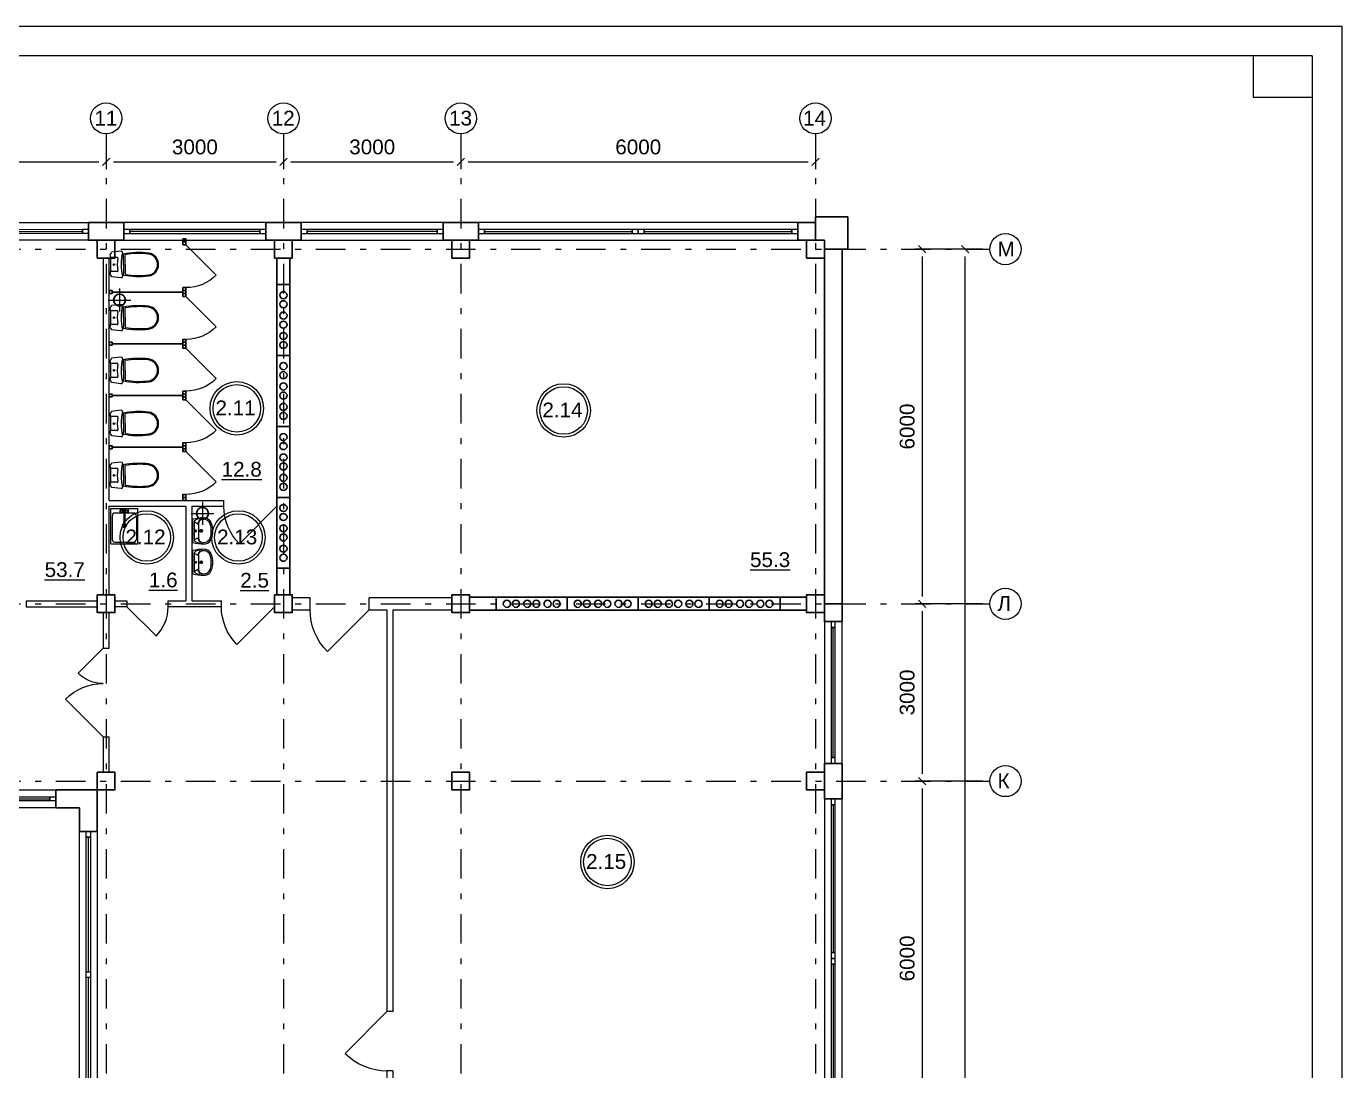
# Model space of a CAD drawing. Header units: metres. Extents: x -306 to 273, y -329 to 512.
# Drawn here: x 147.63 to 169.88, y 331.11 to 348.78 of the extents above; entities that cross this region are included whole.
import ezdxf
from ezdxf.enums import TextEntityAlignment as Align

# ---------------------------------------------------------------- set-up
doc = ezdxf.new("R2010")
doc.units = ezdxf.units.M
doc.header["$MEASUREMENT"] = 0
doc.linetypes.add('( Dashdot )', pattern=[1.001, 0.5, -0.25, 0.001, -0.25])
doc.linetypes.add('DGN Style 4', pattern=[17.066964, 8.528152, -4.264076, 0.01066, -4.264076])
doc.layers.get('DEFPOINTS').update_dxf_attribs({"lineweight": 0})
doc.layers.add('Level 50', color=7, linetype='Continuous', lineweight=0)
doc.styles.add('Standard_0', font='arial.ttf')
doc.styles.add('Style-Arial', font='arial.ttf')
doc.dimstyles.get("Standard").update_dxf_attribs({"dimtxt": 0.00018, "dimasz": 0.00018, "dimexe": 0.0002, "dimexo": 0.0625, "dimgap": 9e-05, "dimtad": 0, "dimtih": 1, "dimtoh": 1, "dimdec": 4, "dimlfac": 1000, "dimzin": 0, "dimdsep": 46, "dimtxsty": 'Standard_0', "dimcen": 9e-05, "dimadec": 0, "dimazin": 0, "dimtfac": 1, "dimtdec": 4, "dimtofl": 0, "dimtmove": 0, "dimatfit": 0, "dimfxl": 0.01, "dimfxlon": 1, "dimtolj": 1, "dimtzin": 0, "dimarcsym": 0})

# ---------------------------------------------------------------- blocks, each defined once
blk = doc.blocks.new('*U1661')
at = {"color": 7, "linetype": 'Continuous', "lineweight": 30}
for p, q in [((0.275, 0.275), (-0.275, 0.275)), ((-0.275, -0.275), (-0.275, 0.275)), ((0.275, 0.175), (0.275, 0.275)), ((-0.175, -0.275), (-0.275, -0.275))]:
    blk.add_line(p, q, dxfattribs=at)
blk = doc.blocks.new('*U1658')
at = {"color": 7, "linetype": 'Continuous', "lineweight": 0}
blk.add_line((-1.1, 0), (1.1, 0), dxfattribs=at)
at = {"color": 7, "linetype": 'Continuous', "lineweight": 13, "flags": 128}
for points in [[(-1.1, -0.035), (-1.2, -0.035), (-1.2, 0.035), (-1.1, 0.035), (-1.1, -0.035)], [(1.2, -0.035), (1.1, -0.035), (1.1, 0.035), (1.2, 0.035), (1.2, -0.035)]]:
    blk.add_lwpolyline(points, close=True, dxfattribs=at)
at = {"color": 7, "linetype": 'Continuous', "lineweight": 0, "flags": 128}
blk.add_lwpolyline([(-1.1, 0.035), (1.1, 0.035), (1.1, -0.035), (-1.1, -0.035), (-1.1, 0.035)], close=True, dxfattribs=at)
blk = doc.blocks.new('*U1656')
at = {"color": 7, "linetype": 'Continuous', "lineweight": 0}
blk.add_line((1.25, 0), (-1.25, 0), dxfattribs=at)
at = {"color": 7, "linetype": 'Continuous', "lineweight": 13, "flags": 128}
for points in [[(-1.35, 0.035), (-1.25, 0.035), (-1.25, -0.035), (-1.35, -0.035), (-1.35, 0.035)], [(1.25, 0.035), (1.35, 0.035), (1.35, -0.035), (1.25, -0.035), (1.25, 0.035)]]:
    blk.add_lwpolyline(points, close=True, dxfattribs=at)
at = {"color": 7, "linetype": 'Continuous', "lineweight": 0, "flags": 128}
blk.add_lwpolyline([(-1.25, 0.035), (1.25, 0.035), (1.25, -0.035), (-1.25, -0.035), (-1.25, 0.035)], close=True, dxfattribs=at)
blk = doc.blocks.new('*U1657')
at = {"color": 7, "linetype": 'Continuous', "lineweight": 0}
blk.add_line((1.25, 0.001), (-1.25, -0.001), dxfattribs=at)
at = {"color": 7, "linetype": 'Continuous', "lineweight": 13, "flags": 128}
for points in [[(-1.35, 0.034), (-1.25, 0.034), (-1.25, -0.036), (-1.35, -0.036), (-1.35, 0.034)], [(1.25, 0.036), (1.35, 0.036), (1.35, -0.034), (1.25, -0.034), (1.25, 0.036)]]:
    blk.add_lwpolyline(points, close=True, dxfattribs=at)
at = {"color": 7, "linetype": 'Continuous', "lineweight": 0, "flags": 128}
blk.add_lwpolyline([(-1.25, 0.034), (1.25, 0.036), (1.25, -0.034), (-1.25, -0.036), (-1.25, 0.034)], close=True, dxfattribs=at)
blk = doc.blocks.new('*U1655')
at = {"color": 7, "linetype": 'Continuous', "lineweight": 30, "flags": 128}
blk.add_lwpolyline([(-0.11, -0.6), (-0.11, 0.6), (0.11, 0.6), (0.11, -0.6), (-0.11, -0.6)], close=True, dxfattribs=at)
at = {"color": 7, "linetype": 'Continuous', "lineweight": 30}
for centre in [(0, 0.421), (0, 0.268), (0, 0.077), (0, -0.077), (0, -0.268), (0, -0.421)]:
    blk.add_circle(centre, 0.06, dxfattribs=at)
blk = doc.blocks.new('*U1662')
at = {"color": 7, "linetype": 'Continuous', "lineweight": 0, "flags": 128}
blk.add_lwpolyline([(42.05, 29.7), (42.05, -29.7), (-42.05, -29.7), (-42.05, 29.7), (42.05, 29.7)], close=True, dxfattribs=at)
at = {"layer": 'Level 50', "color": 7, "linetype": 'Continuous', "lineweight": 13}
for p, q in [((41.55, 29.2), (-40.05, 29.2)), ((40.55, 29.2), (40.55, 28.5)), ((41.55, 29.2), (41.55, -29.2)), ((40.55, 28.5), (41.55, 28.5))]:
    blk.add_line(p, q, dxfattribs=at)
blk = doc.blocks.new('_Oblique-1')
at = {"color": 0, "linetype": 'ByBlock', "lineweight": -2}
blk.add_line((0.5, 0.5), (-0.5, -0.5), dxfattribs=at)
blk = doc.blocks.new('*D2563')
at = {"color": 0, "linetype": 'Continuous', "lineweight": -2, "transparency": 16777216}
for p, q in [((163.803, 345.009), (162.658, 345.009)), ((162.783, 344.884), (162.783, 339.134)), ((163.803, 339.009), (162.658, 339.009))]:
    blk.add_line(p, q, dxfattribs=at)
at = {"layer": 'DEFPOINTS', "color": 0, "linetype": 'Continuous', "lineweight": 0, "transparency": 16777216}
for p in [(163.928, 345.009), (162.783, 339.009), (163.928, 339.009)]:
    blk.add_point(p, dxfattribs=at)
at = {"color": 0, "linetype": 'Continuous', "lineweight": -2, "transparency": 16777216, "xscale": 0.125, "yscale": 0.125, "zscale": 0.125}
for p, rotation in [((162.783, 345.009), 90), ((162.783, 339.009), 270)]:
    blk.add_blockref('_Oblique-1', p, dxfattribs=dict(at, rotation=rotation))
at = {"color": 0, "linetype": 'Continuous', "lineweight": 0, "transparency": 16777216, "insert": (162.53, 342.009), "char_height": 0.25, "attachment_point": 5, "rotation": 90, "style": 'Style-Arial'}
blk.add_mtext('\\A1;6000', dxfattribs=at)
blk = doc.blocks.new('*D2564')
at = {"color": 0, "linetype": 'Continuous', "lineweight": -2, "transparency": 16777216}
for p, q in [((163.803, 345.009), (163.385, 345.009)), ((163.51, 303.134), (163.51, 344.884)), ((163.803, 303.009), (163.385, 303.009))]:
    blk.add_line(p, q, dxfattribs=at)
at = {"layer": 'DEFPOINTS', "color": 0, "linetype": 'Continuous', "lineweight": 0, "transparency": 16777216}
for p in [(163.51, 345.009), (163.928, 345.009), (163.928, 303.009)]:
    blk.add_point(p, dxfattribs=at)
at = {"color": 0, "linetype": 'Continuous', "lineweight": -2, "transparency": 16777216, "xscale": 0.125, "yscale": 0.125, "zscale": 0.125}
for p, rotation in [((163.51, 345.009), 90), ((163.51, 303.009), 270)]:
    blk.add_blockref('_Oblique-1', p, dxfattribs=dict(at, rotation=rotation))
at = {"color": 0, "linetype": 'Continuous', "lineweight": 0, "transparency": 16777216, "insert": (163.257, 324.009), "char_height": 0.25, "attachment_point": 5, "rotation": 90, "style": 'Style-Arial'}
blk.add_mtext('\\A1;42000', dxfattribs=at)
blk = doc.blocks.new('ун2')
at = {"color": 252, "lineweight": 13}
for p, q in [((-0.131, -0.114), (-0.131, 0.006)), ((0.131, -0.114), (0.131, 0.006)), ((-0.25, -0.194), (-0.229, -0.012)), ((0, -0.235), (-0.168, -0.235)), ((0, -0.235), (0.168, -0.235)), ((0.25, -0.194), (0.229, -0.012)), ((0, -0.266), (-0.184, -0.266)), ((0, -0.266), (0.184, -0.266))]:
    blk.add_line(p, q, dxfattribs=at)
blk.add_circle((0, -0.058), 0.0157, dxfattribs=at)
for centre, radius, start, end in [((-0.225, 0.014), 0.0259, 262.0147, 1.5137), ((0, 1.373), 1.373, 261.6431, 278.3569), ((0.225, 0.014), 0.0258, 178.1572, 278.1058), ((-0.226, -0.192), 0.0242, 185.3126, 270.5398), ((0, -1.267), 1.076, 77.8721, 102.1279), ((1.292, -0.524), 1.518, 168.8327, 186.9654), ((-0.169, -0.152), 0.0829, 229.7034, 270.7895), ((-0.115, -0.115), 0.0166, 175.2998, 270.088), ((0, -0.594), 0.477, 76.0614, 103.9386), ((0.115, -0.115), 0.0166, 269.912, 4.7002), ((0.169, -0.152), 0.0829, 269.2105, 310.2966), ((-1.292, -0.524), 1.518, 353.0346, 11.1673), ((0.226, -0.192), 0.0242, 269.4602, 354.6874), ((1.29, -0.524), 1.497, 170.087, 187.0749), ((-1.29, -0.524), 1.497, 352.9251, 9.913), ((0, -0.679), 0.217, 187.7539, 269.9084), ((0, -0.679), 0.198, 188.5249, 269.9084), ((0, -0.679), 0.198, 270.0916, 351.4751), ((0, -0.679), 0.217, 270.0916, 352.2461)]:
    blk.add_arc(centre, radius, start, end, dxfattribs=at)
blk = doc.blocks.new('ум9')
at = {"color": 252, "lineweight": 13}
for p, q in [((0.317, 0), (-0.317, 0)), ((-0.237, -0.059), (-0.19, -0.143)), ((0.228, -0.039), (-0.228, -0.039)), ((0.185, -0.156), (-0.171, -0.156)), ((0.046, -0.234), (-0.046, -0.234)), ((0.035, -0.08), (-0.035, -0.08)), ((0, -0.115), (0, -0.045)), ((0, -0.189), (0, -0.28)), ((0.237, -0.059), (0.19, -0.143))]:
    blk.add_line(p, q, dxfattribs=at)
for centre, radius in [((0, -0.234), 0.0351), ((0, -0.08), 0.0221), ((0, -0.234), 0.0221)]:
    blk.add_circle(centre, radius, dxfattribs=at)
for centre, radius, start, end in [((1.163, -0.334), 1.518, 167.3206, 178.6525), ((-0.135, -0.304), 0.22, 178.312, 234.1043), ((-0.355, -0.298), 0.00065, 358.312, 358.6525), ((0.089, -0.267), 0.429, 154.5977, 180.3349), ((-0.317, -0.001), 0.00065, 90, 167.3206), ((-0.135, -0.303), 0.18, 141.0504, 245.2718), ((-0.228, -0.117), 0.078, 90, 154.5977), ((-0.135, -0.303), 0.193, 141.0504, 147.7493), ((-0.181, -0.302), 0.159, 98.7111, 129.9424), ((-0.181, -0.302), 0.146, 86.1548, 129.9424), ((0.181, -0.302), 0.146, 50.0576, 93.8452), ((0.181, -0.302), 0.159, 50.0576, 81.2889), ((0.135, -0.303), 0.18, 294.7282, 38.9496), ((0.228, -0.117), 0.078, 25.4023, 90), ((0.135, -0.304), 0.22, 305.8957, 1.688), ((0.135, -0.303), 0.193, 32.2507, 38.9496), ((-0.089, -0.267), 0.429, 359.6651, 25.4023), ((0.317, -0.001), 0.00065, 12.6794, 90), ((-1.163, -0.334), 1.518, 1.3475, 12.6794), ((0.355, -0.298), 0.00065, 181.3475, 181.688), ((-0.035, -0.093), 0.452, 239.6448, 267.5368), ((-0.035, -0.093), 0.413, 244.8898, 267.5368), ((0, 0.104), 0.65, 265.1692, 274.8308), ((0, 0.104), 0.611, 265.1692, 274.8308), ((0.035, -0.093), 0.413, 272.4632, 300.3552), ((0.035, -0.093), 0.452, 272.4632, 300.3552)]:
    blk.add_arc(centre, radius, start, end, dxfattribs=at)
blk = doc.blocks.new('*U1671')
at = {"color": 7, "linetype": 'Continuous', "lineweight": 0}
for p, q in [((-0.05, 0), (-2.325, 0)), ((2.325, 0), (0.05, 0))]:
    blk.add_line(p, q, dxfattribs=at)
at = {"color": 7, "linetype": 'Continuous', "lineweight": 0, "flags": 128}
for points in [[(-2.425, 0.15), (2.425, 0.15), (2.425, -0.15), (-2.425, -0.15), (-2.425, 0.15)], [(-2.325, 0.035), (2.325, 0.035), (2.325, -0.035), (-2.325, -0.035), (-2.325, 0.035)]]:
    blk.add_lwpolyline(points, close=True, dxfattribs=at)
at = {"color": 7, "linetype": 'Continuous', "lineweight": 13, "flags": 128}
for points in [[(-2.425, 0.035), (-2.325, 0.035), (-2.325, -0.035), (-2.425, -0.035), (-2.425, 0.035)], [(-0.05, 0.035), (0.05, 0.035), (0.05, -0.035), (-0.05, -0.035), (-0.05, 0.035)], [(2.325, 0.035), (2.425, 0.035), (2.425, -0.035), (2.325, -0.035), (2.325, 0.035)]]:
    blk.add_lwpolyline(points, close=True, dxfattribs=at)
blk = doc.blocks.new('*U1717')
at = {"color": 7, "linetype": 'Continuous', "lineweight": 13}
for radius in [0.452, 0.402]:
    blk.add_circle((0, 0), radius, dxfattribs=at)
at = {"color": 7, "linetype": 'Continuous', "lineweight": 13, "style": 'Style-Arial'}
blk.add_text('2.11', height=0.25, dxfattribs=at).set_placement((-0.361, 0.133), align=Align.TOP_LEFT)
blk = doc.blocks.new('*U1718')
at = {"color": 7, "linetype": 'Continuous', "lineweight": 13}
for radius in [0.452, 0.402]:
    blk.add_circle((0, 0), radius, dxfattribs=at)
at = {"color": 7, "linetype": 'Continuous', "lineweight": 13, "style": 'Style-Arial'}
blk.add_text('2.12', height=0.25, dxfattribs=at).set_placement((-0.361, 0.133), align=Align.TOP_LEFT)
blk = doc.blocks.new('*U1719')
at = {"color": 7, "linetype": 'Continuous', "lineweight": 13}
for radius in [0.452, 0.402]:
    blk.add_circle((0, 0), radius, dxfattribs=at)
at = {"color": 7, "linetype": 'Continuous', "lineweight": 13, "style": 'Style-Arial'}
blk.add_text('2.13', height=0.25, dxfattribs=at).set_placement((-0.361, 0.133), align=Align.TOP_LEFT)
blk = doc.blocks.new('*U1720')
at = {"color": 7, "linetype": 'Continuous', "lineweight": 13}
for radius in [0.452, 0.402]:
    blk.add_circle((0, 0), radius, dxfattribs=at)
at = {"color": 7, "linetype": 'Continuous', "lineweight": 13, "style": 'Style-Arial'}
blk.add_text('2.14', height=0.25, dxfattribs=at).set_placement((-0.361, 0.133), align=Align.TOP_LEFT)
blk = doc.blocks.new('*U1721')
at = {"color": 7, "linetype": 'Continuous', "lineweight": 13}
for radius in [0.452, 0.402]:
    blk.add_circle((0, 0), radius, dxfattribs=at)
at = {"color": 7, "linetype": 'Continuous', "lineweight": 13, "style": 'Style-Arial'}
blk.add_text('2.15', height=0.25, dxfattribs=at).set_placement((-0.361, 0.133), align=Align.TOP_LEFT)
blk = doc.blocks.new('*U1893')
at = {"color": 7, "linetype": 'DGN Style 4', "lineweight": 0}
for p, q in [((-0.194, 0), (0.194, 0)), ((0, 0.194), (0, -0.193))]:
    blk.add_line(p, q, dxfattribs=at)
at = {"color": 92, "linetype": 'Continuous', "lineweight": 30}
blk.add_circle((0, 0), 0.1, dxfattribs=at)
blk = doc.blocks.new('*U1895')
at = {"color": 252, "linetype": 'Continuous', "lineweight": 13}
for p, q in [((-0.3, 0.229), (-0.3, -0.228)), ((-0.3, 0.229), (0.3, 0.229)), ((0.3, 0.229), (0.3, -0.228)), ((-0.27, 0.156), (-0.27, -0.156)), ((0.17, 0.206), (-0.22, 0.206)), ((0.039, 0), (-0.024, 0)), ((0.008, 0.023), (0.008, -0.023)), ((0.051, 0.003), (0.054, 0.007)), ((0.051, -0.002), (0.051, 0.003)), ((0.059, 0.009), (0.054, 0.007)), ((0.055, 0.004), (0.059, 0.009)), ((0.055, -0.003), (0.055, 0.004)), ((0.057, 0.003), (0.06, 0.007)), ((0.057, -0.002), (0.057, 0.003)), ((0.059, 0.009), (0.064, 0.011)), ((0.06, 0.007), (0.064, 0.009)), ((0.064, 0.011), (0.07, 0.009)), ((0.265, 0.009), (0.064, 0.009)), ((0.22, 0.009), (0.22, 0.156)), ((0.224, 0.059), (0.228, 0.064)), ((0.224, 0.059), (0.224, 0.056)), ((0.224, 0.056), (0.225, 0.054)), ((0.243, 0.022), (0.224, 0.056)), ((0.225, 0.054), (0.229, 0.053)), ((0.228, 0.064), (0.227, 0.062)), ((0.227, 0.062), (0.229, 0.061)), ((0.23, 0.067), (0.228, 0.064)), ((0.229, 0.061), (0.232, 0.06)), ((0.229, 0.053), (0.235, 0.053)), ((0.234, 0.069), (0.23, 0.067)), ((0.232, 0.06), (0.236, 0.06)), ((0.239, 0.072), (0.234, 0.069)), ((0.235, 0.053), (0.242, 0.054)), ((0.236, 0.06), (0.242, 0.06)), ((0.242, 0.017), (0.238, 0.009)), ((0.238, 0.009), (0.238, 0.009)), ((0.245, 0.074), (0.239, 0.072)), ((0.242, 0.06), (0.248, 0.062)), ((0.242, 0.054), (0.25, 0.055)), ((0.246, 0.021), (0.242, 0.017)), ((0.243, 0.022), (0.244, 0.021)), ((0.244, 0.021), (0.247, 0.02)), ((0.251, 0.075), (0.245, 0.074)), ((0.249, 0.013), (0.247, 0.02)), ((0.247, 0.02), (0.25, 0.02)), ((0.248, 0.062), (0.254, 0.063)), ((0.25, 0.055), (0.257, 0.058)), ((0.25, 0.02), (0.254, 0.021)), ((0.257, 0.075), (0.251, 0.075)), ((0.256, 0.013), (0.253, 0.009)), ((0.254, 0.063), (0.259, 0.066)), ((0.254, 0.021), (0.259, 0.022)), ((0.265, 0.015), (0.256, 0.013)), ((0.261, 0.075), (0.257, 0.075)), ((0.257, 0.058), (0.264, 0.061)), ((0.259, 0.066), (0.263, 0.068)), ((0.259, 0.022), (0.263, 0.023)), ((0.265, 0.01), (0.26, 0.009)), ((0.264, 0.074), (0.261, 0.075)), ((0.263, 0.068), (0.265, 0.071)), ((0.263, 0.023), (0.267, 0.025)), ((0.266, 0.073), (0.264, 0.074)), ((0.27, 0.071), (0.264, 0.074)), ((0.264, 0.061), (0.268, 0.064)), ((0.265, 0.071), (0.266, 0.073)), ((0.273, 0.013), (0.265, 0.015)), ((0.27, 0.009), (0.265, 0.01)), ((0.27, 0.007), (0.265, 0.009)), ((0.267, 0.025), (0.27, 0.027)), ((0.268, 0.064), (0.271, 0.067)), ((0.272, 0.069), (0.27, 0.071)), ((0.27, 0.027), (0.272, 0.029)), ((0.272, 0.019), (0.27, 0.027)), ((0.274, 0.004), (0.27, 0.009)), ((0.273, 0.003), (0.27, 0.007)), ((0.271, 0.067), (0.272, 0.069)), ((0.273, 0.027), (0.271, 0.027)), ((0.272, 0.03), (0.272, 0.069)), ((0.272, 0.029), (0.272, 0.03)), ((0.281, 0.023), (0.273, 0.027)), ((0.279, 0.005), (0.273, 0.013)), ((0.273, -0.002), (0.273, 0.003)), ((0.274, -0.003), (0.274, 0.004)), ((0.279, -0.004), (0.279, 0.005)), ((0.287, 0.017), (0.281, 0.023)), ((0.291, 0.009), (0.287, 0.017)), ((0.293, 0), (0.291, 0.009)), ((0.291, -0.008), (0.293, 0)), ((0.17, -0.206), (-0.22, -0.206)), ((0.054, -0.006), (0.051, -0.002)), ((0.059, -0.008), (0.054, -0.006)), ((0.059, -0.008), (0.055, -0.003)), ((0.06, -0.006), (0.057, -0.002)), ((0.064, -0.01), (0.059, -0.008)), ((0.064, -0.008), (0.06, -0.006)), ((0.265, -0.008), (0.064, -0.008)), ((0.07, -0.008), (0.064, -0.01)), ((0.22, -0.156), (0.22, -0.008)), ((0.243, -0.021), (0.224, -0.056)), ((0.225, -0.054), (0.224, -0.056)), ((0.224, -0.056), (0.224, -0.058)), ((0.224, -0.058), (0.228, -0.064)), ((0.229, -0.052), (0.225, -0.054)), ((0.229, -0.06), (0.227, -0.061)), ((0.227, -0.061), (0.228, -0.064)), ((0.228, -0.064), (0.23, -0.066)), ((0.235, -0.052), (0.229, -0.052)), ((0.232, -0.059), (0.229, -0.06)), ((0.23, -0.066), (0.234, -0.068)), ((0.234, -0.068), (0.239, -0.071)), ((0.242, -0.053), (0.235, -0.052)), ((0.242, -0.059), (0.236, -0.059)), ((0.238, -0.008), (0.238, -0.008)), ((0.238, -0.008), (0.242, -0.016)), ((0.239, -0.071), (0.245, -0.073)), ((0.242, -0.016), (0.246, -0.02)), ((0.25, -0.055), (0.242, -0.053)), ((0.248, -0.061), (0.242, -0.059)), ((0.244, -0.02), (0.243, -0.021)), ((0.247, -0.019), (0.244, -0.02)), ((0.245, -0.073), (0.251, -0.074)), ((0.249, -0.012), (0.247, -0.019)), ((0.25, -0.019), (0.247, -0.019)), ((0.254, -0.063), (0.248, -0.061)), ((0.254, -0.02), (0.25, -0.019)), ((0.257, -0.057), (0.25, -0.055)), ((0.251, -0.074), (0.257, -0.074)), ((0.253, -0.008), (0.256, -0.012)), ((0.259, -0.021), (0.254, -0.02)), ((0.259, -0.065), (0.254, -0.063)), ((0.256, -0.012), (0.265, -0.015)), ((0.264, -0.06), (0.257, -0.057)), ((0.257, -0.074), (0.261, -0.074)), ((0.263, -0.022), (0.259, -0.021)), ((0.263, -0.067), (0.259, -0.065)), ((0.26, -0.008), (0.265, -0.01)), ((0.261, -0.074), (0.264, -0.073)), ((0.267, -0.024), (0.263, -0.022)), ((0.265, -0.07), (0.263, -0.067)), ((0.268, -0.063), (0.264, -0.06)), ((0.27, -0.07), (0.264, -0.073)), ((0.264, -0.073), (0.266, -0.072)), ((0.265, -0.008), (0.27, -0.006)), ((0.265, -0.01), (0.27, -0.008)), ((0.265, -0.015), (0.273, -0.012)), ((0.266, -0.072), (0.265, -0.07)), ((0.27, -0.026), (0.267, -0.024)), ((0.271, -0.066), (0.268, -0.063)), ((0.27, -0.006), (0.273, -0.002)), ((0.27, -0.008), (0.274, -0.003)), ((0.272, -0.018), (0.27, -0.026)), ((0.272, -0.028), (0.27, -0.026)), ((0.27, -0.07), (0.272, -0.068)), ((0.271, -0.027), (0.273, -0.026)), ((0.272, -0.068), (0.271, -0.066)), ((0.272, -0.029), (0.272, -0.028)), ((0.272, -0.029), (0.272, -0.068)), ((0.273, -0.012), (0.279, -0.004)), ((0.273, -0.026), (0.281, -0.022)), ((0.281, -0.022), (0.287, -0.016)), ((0.287, -0.016), (0.291, -0.008)), ((-0.3, -0.228), (0.3, -0.228))]:
    blk.add_line(p, q, dxfattribs=at)
for radius in [0.0317, 0.0226]:
    blk.add_circle((0.008, 0), radius, dxfattribs=at)
for centre, radius, start, end in [((-0.22, 0.156), 0.05, 90, 180), ((0.17, 0.156), 0.05, 0, 90), ((-0.22, -0.156), 0.05, 180, 270), ((0.17, -0.156), 0.05, 270, 0), ((0.234, -0.086), 0.0272, 85.1439, 94.8561)]:
    blk.add_arc(centre, radius, start, end, dxfattribs=at)
blk = doc.blocks.new('*U2070')
at = {"color": 252, "linetype": 'Continuous', "lineweight": 13}
for p, q in [((0.906, 1.6), (0.394, 2.112)), ((0.906, 0.725), (0.394, 1.237)), ((0.906, -0.15), (0.394, 0.362)), ((0.906, -1.025), (0.394, -0.513)), ((0.906, -1.9), (0.394, -1.388))]:
    blk.add_line(p, q, dxfattribs=at)
at = {"color": 252, "linetype": 'Continuous', "lineweight": 30}
for p, q in [((0.344, 1.312), (-0.856, 1.312)), ((0.344, 0.437), (-0.856, 0.437)), ((0.344, -0.438), (-0.856, -0.438)), ((0.344, -1.313), (-0.856, -1.313))]:
    blk.add_line(p, q, dxfattribs=at)
at = {"color": 252, "linetype": 'Continuous', "lineweight": 30, "flags": 128}
for points in [[(0.344, 2.162), (0.344, 2.212), (0.394, 2.212), (0.394, 2.162), (0.344, 2.162)], [(0.344, 2.112), (0.344, 2.162), (0.394, 2.162), (0.394, 2.112), (0.344, 2.112)], [(-0.906, 1.287), (-0.906, 1.337), (-0.856, 1.337), (-0.856, 1.287), (-0.906, 1.287)], [(0.344, 1.337), (0.344, 1.387), (0.394, 1.387), (0.394, 1.337), (0.344, 1.337)], [(0.344, 1.287), (0.344, 1.337), (0.394, 1.337), (0.394, 1.287), (0.344, 1.287)], [(0.344, 1.237), (0.344, 1.287), (0.394, 1.287), (0.394, 1.237), (0.344, 1.237)], [(-0.906, 0.412), (-0.906, 0.462), (-0.856, 0.462), (-0.856, 0.412), (-0.906, 0.412)], [(0.344, 0.462), (0.344, 0.512), (0.394, 0.512), (0.394, 0.462), (0.344, 0.462)], [(0.344, 0.412), (0.344, 0.462), (0.394, 0.462), (0.394, 0.412), (0.344, 0.412)], [(0.344, 0.362), (0.344, 0.412), (0.394, 0.412), (0.394, 0.362), (0.344, 0.362)], [(-0.906, -0.463), (-0.906, -0.413), (-0.856, -0.413), (-0.856, -0.463), (-0.906, -0.463)], [(0.344, -0.413), (0.344, -0.363), (0.394, -0.363), (0.394, -0.413), (0.344, -0.413)], [(0.344, -0.463), (0.344, -0.413), (0.394, -0.413), (0.394, -0.463), (0.344, -0.463)], [(0.344, -0.513), (0.344, -0.463), (0.394, -0.463), (0.394, -0.513), (0.344, -0.513)], [(-0.906, -1.338), (-0.906, -1.288), (-0.856, -1.288), (-0.856, -1.338), (-0.906, -1.338)], [(0.344, -1.288), (0.344, -1.238), (0.394, -1.238), (0.394, -1.288), (0.344, -1.288)], [(0.344, -1.338), (0.344, -1.288), (0.394, -1.288), (0.394, -1.338), (0.344, -1.338)], [(0.344, -1.388), (0.344, -1.338), (0.394, -1.338), (0.394, -1.388), (0.344, -1.388)], [(0.344, -2.163), (0.344, -2.113), (0.394, -2.113), (0.394, -2.163), (0.344, -2.163)], [(0.344, -2.213), (0.344, -2.163), (0.394, -2.163), (0.394, -2.213), (0.344, -2.213)]]:
    blk.add_lwpolyline(points, close=True, dxfattribs=at)
at = {"color": 252, "linetype": 'Continuous', "lineweight": 0, "extrusion": (0, 0, -1)}
for centre in [(-0.394, 2.112), (-0.394, 1.237), (-0.394, 0.362), (-0.394, -0.513), (-0.394, -1.388)]:
    blk.add_arc(centre, 0.725, 225, 270, dxfattribs=at)
blk = doc.blocks.new('*U1889')
at = {"color": 7, "linetype": 'Continuous', "lineweight": 13}
blk.add_line((-0.45, 0.318), (0.186, -0.318), dxfattribs=at)
at = {"color": 7, "linetype": 'Continuous', "lineweight": 0}
blk.add_arc((-0.45, 0.318), 0.9, 315, 360, dxfattribs=at)
blk = doc.blocks.new('*U1891')
at = {"color": 7, "linetype": 'Continuous', "lineweight": 13}
blk.add_line((-0.35, 0.247), (0.145, -0.247), dxfattribs=at)
at = {"color": 7, "linetype": 'Continuous', "lineweight": 0}
blk.add_arc((-0.35, 0.247), 0.7, 315, 0, dxfattribs=at)
blk = doc.blocks.new('*U1888')
at = {"color": 7, "lineweight": 13}
blk.add_line((-0.5, 0.354), (0.207, -0.354), dxfattribs=at)
at = {"color": 7, "lineweight": 0}
blk.add_arc((-0.5, 0.354), 1, 315, 360, dxfattribs=at)
blk = doc.blocks.new('*U1890')
at = {"color": 7, "linetype": 'Continuous', "lineweight": 13}
for p, q in [((0.318, 0.75), (-0.318, 0.114)), ((0.318, -0.75), (-0.106, -0.326))]:
    blk.add_line(p, q, dxfattribs=at)
at = {"color": 7, "linetype": 'Continuous', "lineweight": 0}
for centre, radius, start, end in [((0.318, 0.75), 0.9, 225, 270), ((0.318, -0.75), 0.6, 90, 135)]:
    blk.add_arc(centre, radius, start, end, dxfattribs=at)
blk = doc.blocks.new('*D2345')
at = {"color": 0, "linetype": 'Continuous', "lineweight": -2, "transparency": 16777216}
for p, q in [((163.803, 339.009), (162.658, 339.009)), ((162.783, 338.884), (162.783, 336.134)), ((163.803, 336.009), (162.658, 336.009))]:
    blk.add_line(p, q, dxfattribs=at)
at = {"layer": 'DEFPOINTS', "color": 0, "linetype": 'Continuous', "lineweight": 0, "transparency": 16777216}
for p in [(163.928, 339.009), (162.783, 336.009), (163.928, 336.009)]:
    blk.add_point(p, dxfattribs=at)
at = {"color": 0, "linetype": 'Continuous', "lineweight": -2, "transparency": 16777216, "xscale": 0.125, "yscale": 0.125, "zscale": 0.125}
for p, rotation in [((162.783, 339.009), 90), ((162.783, 336.009), 270)]:
    blk.add_blockref('_Oblique-1', p, dxfattribs=dict(at, rotation=rotation))
at = {"color": 0, "linetype": 'Continuous', "lineweight": 0, "transparency": 16777216, "insert": (162.53, 337.509), "char_height": 0.25, "attachment_point": 5, "rotation": 90, "style": 'Style-Arial'}
blk.add_mtext('\\A1;3000', dxfattribs=at)
blk = doc.blocks.new('*D2346')
at = {"color": 0, "linetype": 'Continuous', "lineweight": -2, "transparency": 16777216}
for p, q in [((163.803, 336.009), (162.658, 336.009)), ((162.783, 335.884), (162.783, 330.134)), ((163.803, 330.009), (162.658, 330.009))]:
    blk.add_line(p, q, dxfattribs=at)
at = {"layer": 'DEFPOINTS', "color": 0, "linetype": 'Continuous', "lineweight": 0, "transparency": 16777216}
for p in [(163.928, 336.009), (162.783, 330.009), (163.928, 330.009)]:
    blk.add_point(p, dxfattribs=at)
at = {"color": 0, "linetype": 'Continuous', "lineweight": -2, "transparency": 16777216, "xscale": 0.125, "yscale": 0.125, "zscale": 0.125}
for p, rotation in [((162.783, 336.009), 90), ((162.783, 330.009), 270)]:
    blk.add_blockref('_Oblique-1', p, dxfattribs=dict(at, rotation=rotation))
at = {"color": 0, "linetype": 'Continuous', "lineweight": 0, "transparency": 16777216, "insert": (162.53, 333.009), "char_height": 0.25, "attachment_point": 5, "rotation": 90, "style": 'Style-Arial'}
blk.add_mtext('\\A1;6000', dxfattribs=at)
blk = doc.blocks.new('*D2383')
at = {"color": 0, "linetype": 'Continuous', "lineweight": -2, "transparency": 16777216}
for p, q in [((142.98, 346.834), (142.98, 346.361)), ((148.98, 346.834), (148.98, 346.361)), ((143.105, 346.486), (148.855, 346.486))]:
    blk.add_line(p, q, dxfattribs=at)
at = {"layer": 'DEFPOINTS', "color": 0, "linetype": 'Continuous', "lineweight": 0, "transparency": 16777216}
for p in [(142.98, 346.959), (148.98, 346.959), (148.98, 346.486)]:
    blk.add_point(p, dxfattribs=at)
at = {"color": 0, "linetype": 'Continuous', "lineweight": -2, "transparency": 16777216, "xscale": 0.125, "yscale": 0.125, "zscale": 0.125, "rotation": 180}
blk.add_blockref('_Oblique-1', (142.98, 346.486), dxfattribs=at)
at = {"color": 0, "linetype": 'Continuous', "lineweight": -2, "transparency": 16777216, "xscale": 0.125, "yscale": 0.125, "zscale": 0.125}
blk.add_blockref('_Oblique-1', (148.98, 346.486), dxfattribs=at)
at = {"color": 0, "linetype": 'Continuous', "lineweight": 0, "transparency": 16777216, "insert": (145.98, 346.738), "char_height": 0.25, "attachment_point": 5, "style": 'Style-Arial'}
blk.add_mtext('\\A1;6000', dxfattribs=at)
blk = doc.blocks.new('*D2393')
at = {"color": 0, "linetype": 'Continuous', "lineweight": -2, "transparency": 16777216}
for p, q in [((148.98, 346.834), (148.98, 346.361)), ((151.98, 346.834), (151.98, 346.361)), ((149.105, 346.486), (151.855, 346.486))]:
    blk.add_line(p, q, dxfattribs=at)
at = {"layer": 'DEFPOINTS', "color": 0, "linetype": 'Continuous', "lineweight": 0, "transparency": 16777216}
for p in [(148.98, 346.959), (151.98, 346.959), (151.98, 346.486)]:
    blk.add_point(p, dxfattribs=at)
at = {"color": 0, "linetype": 'Continuous', "lineweight": -2, "transparency": 16777216, "xscale": 0.125, "yscale": 0.125, "zscale": 0.125, "rotation": 180}
blk.add_blockref('_Oblique-1', (148.98, 346.486), dxfattribs=at)
at = {"color": 0, "linetype": 'Continuous', "lineweight": -2, "transparency": 16777216, "xscale": 0.125, "yscale": 0.125, "zscale": 0.125}
blk.add_blockref('_Oblique-1', (151.98, 346.486), dxfattribs=at)
at = {"color": 0, "linetype": 'Continuous', "lineweight": 0, "transparency": 16777216, "insert": (150.48, 346.738), "char_height": 0.25, "attachment_point": 5, "style": 'Style-Arial'}
blk.add_mtext('\\A1;3000', dxfattribs=at)
blk = doc.blocks.new('*D2394')
at = {"color": 0, "linetype": 'Continuous', "lineweight": -2, "transparency": 16777216}
for p, q in [((151.98, 346.834), (151.98, 346.361)), ((154.98, 346.834), (154.98, 346.361)), ((152.105, 346.486), (154.855, 346.486))]:
    blk.add_line(p, q, dxfattribs=at)
at = {"layer": 'DEFPOINTS', "color": 0, "linetype": 'Continuous', "lineweight": 0, "transparency": 16777216}
for p in [(151.98, 346.959), (154.98, 346.959), (154.98, 346.486)]:
    blk.add_point(p, dxfattribs=at)
at = {"color": 0, "linetype": 'Continuous', "lineweight": -2, "transparency": 16777216, "xscale": 0.125, "yscale": 0.125, "zscale": 0.125, "rotation": 180}
blk.add_blockref('_Oblique-1', (151.98, 346.486), dxfattribs=at)
at = {"color": 0, "linetype": 'Continuous', "lineweight": -2, "transparency": 16777216, "xscale": 0.125, "yscale": 0.125, "zscale": 0.125}
blk.add_blockref('_Oblique-1', (154.98, 346.486), dxfattribs=at)
at = {"color": 0, "linetype": 'Continuous', "lineweight": 0, "transparency": 16777216, "insert": (153.48, 346.738), "char_height": 0.25, "attachment_point": 5, "style": 'Style-Arial'}
blk.add_mtext('\\A1;3000', dxfattribs=at)
blk = doc.blocks.new('*D2395')
at = {"color": 0, "linetype": 'Continuous', "lineweight": -2, "transparency": 16777216}
for p, q in [((154.98, 346.834), (154.98, 346.361)), ((155.105, 346.486), (160.855, 346.486)), ((160.98, 346.584), (160.98, 346.361))]:
    blk.add_line(p, q, dxfattribs=at)
at = {"layer": 'DEFPOINTS', "color": 0, "linetype": 'Continuous', "lineweight": 0, "transparency": 16777216}
for p in [(154.98, 346.959), (160.98, 346.709), (160.98, 346.486)]:
    blk.add_point(p, dxfattribs=at)
at = {"color": 0, "linetype": 'Continuous', "lineweight": -2, "transparency": 16777216, "xscale": 0.125, "yscale": 0.125, "zscale": 0.125, "rotation": 180}
blk.add_blockref('_Oblique-1', (154.98, 346.486), dxfattribs=at)
at = {"color": 0, "linetype": 'Continuous', "lineweight": -2, "transparency": 16777216, "xscale": 0.125, "yscale": 0.125, "zscale": 0.125}
blk.add_blockref('_Oblique-1', (160.98, 346.486), dxfattribs=at)
at = {"color": 0, "linetype": 'Continuous', "lineweight": 0, "transparency": 16777216, "insert": (157.98, 346.738), "char_height": 0.25, "attachment_point": 5, "style": 'Style-Arial'}
blk.add_mtext('\\A1;6000', dxfattribs=at)

msp = doc.modelspace()

# ---------------------------------------------------------------- linework, layer by layer
at = {"color": 1, "linetype": '( Dashdot )', "lineweight": 0}
for p, q in [((148.97987428, 346.95949373), (148.97987428, 298.43607877)), ((92.02828637, 336.00949373), (163.92828637, 336.00949373))]:
    msp.add_line(p, q, dxfattribs=at)
at = {"color": 1, "linetype": '( Dashdot )'}
for p, q in [((151.97987428, 346.95949373), (151.97987428, 298.43607877)), ((154.97987428, 346.95949373), (154.97987428, 298.43607877)), ((160.97987428, 346.95949373), (160.97987428, 298.43607877)), ((92.02828637, 345.00949373), (163.92828637, 345.00949373)), ((92.02828637, 339.00949373), (163.92828637, 339.00949373))]:
    msp.add_line(p, q, dxfattribs=at)
at = {"color": 7, "linetype": 'Continuous', "lineweight": 13}
for p, q in [((149.02828637, 340.75949373), (150.96828637, 340.75949373)), ((150.96828637, 340.65949373), (150.96828637, 340.75949373)), ((151.86828637, 340.65949373), (151.86828637, 340.75949373)), ((149.02828637, 340.65949373), (150.32828637, 340.65949373)), ((150.32828637, 340.65949373), (150.32828637, 339.05949373)), ((150.42828637, 340.65949373), (150.42828637, 339.05949373)), ((150.42828637, 340.65949373), (150.96828637, 340.65949373)), ((147.62828637, 339.05949373), (147.62828637, 338.95949373)), ((147.62828637, 339.05949373), (148.82828637, 339.05949373)), ((147.62828637, 338.95949373), (148.82828637, 338.95949373)), ((149.12828637, 338.95949373), (149.12828637, 339.05949373)), ((150.02828637, 338.95949373), (150.02828637, 339.05949373)), ((150.02828637, 339.05949373), (150.32828637, 339.05949373)), ((150.92828637, 338.95949373), (150.02828637, 338.95949373)), ((150.42828637, 339.05949373), (150.92828637, 339.05949373)), ((150.92828637, 338.95949373), (150.92828637, 339.05949373)), ((151.82828637, 338.95949373), (151.82828637, 339.05949373)), ((152.42828637, 338.90949373), (152.42828637, 339.10949373)), ((153.42828637, 338.90949373), (153.42828637, 339.10949373)), ((153.72828637, 338.90949373), (153.72828637, 332.10949373)), ((153.82828637, 338.90949373), (153.82828637, 332.10949373)), ((148.92828637, 338.25949373), (149.02828637, 338.25949373)), ((148.92828637, 336.75949373), (149.02828637, 336.75949373)), ((153.82828637, 332.10949373), (153.72828637, 332.10949373)), ((153.82828637, 331.10949373), (153.72828637, 331.10949373)), ((153.72828637, 331.10949373), (153.72828637, 323.10949373)), ((153.82828637, 331.10949373), (153.82828637, 330.10949373))]:
    msp.add_line(p, q, dxfattribs=at)
at = {"color": 7, "linetype": 'Continuous', "lineweight": 30}
for p in [(148.12828637, 335.85949373), (148.52828637, 335.55949373)]:
    msp.add_line(p, (148.12828637, 335.55949373), dxfattribs=at)
at = {"color": 7, "linetype": 'Continuous', "lineweight": 0, "flags": 128}
for points in [[(148.67828637, 345.15949373), (143.27828637, 345.15949373), (143.27828637, 345.45949373), (148.67828637, 345.45949373), (148.67828637, 345.15949373)], [(151.67828637, 345.45949373), (149.27828637, 345.45949373), (149.27828637, 345.15949373), (151.67828637, 345.15949373), (151.67828637, 345.45949373)], [(154.67828637, 345.45949373), (152.27828637, 345.45949373), (152.27828637, 345.15949373), (154.67828637, 345.15949373), (154.67828637, 345.45949373)], [(160.67828637, 345.45949373), (155.27828637, 345.45949373), (155.27828637, 345.15949373), (160.67828637, 345.15949373), (160.67828637, 345.45949373)], [(161.42828637, 336.30949373), (161.42828637, 338.70949373), (161.12828637, 338.70949373), (161.12828637, 336.30949373), (161.42828637, 336.30949373)], [(161.42828637, 330.30949373), (161.42828637, 335.70949373), (161.12828637, 335.70949373), (161.12828637, 330.30949373), (161.42828637, 330.30949373)]]:
    msp.add_lwpolyline(points, close=True, dxfattribs=at)
at = {"color": 7, "linetype": 'Continuous', "lineweight": 30, "flags": 128}
for points in [[(149.27828637, 345.15949373), (148.67828637, 345.15949373), (148.67828637, 345.45949373), (149.27828637, 345.45949373), (149.27828637, 345.15949373)], [(152.27828637, 345.45949373), (151.67828637, 345.45949373), (151.67828637, 345.15949373), (152.27828637, 345.15949373), (152.27828637, 345.45949373)], [(155.27828637, 345.45949373), (154.67828637, 345.45949373), (154.67828637, 345.15949373), (155.27828637, 345.15949373), (155.27828637, 345.45949373)], [(160.97828637, 345.15949373), (160.67828637, 345.15949373), (160.67828637, 345.45949373), (160.97828637, 345.45949373), (160.97828637, 345.15949373)], [(148.82828637, 345.15949373), (148.82828637, 344.85949373), (149.12828637, 344.85949373), (149.12828637, 345.15949373), (148.82828637, 345.15949373)], [(151.82828637, 345.15949373), (151.82828637, 344.85949373), (152.12828637, 344.85949373), (152.12828637, 345.15949373), (151.82828637, 345.15949373)], [(154.82828637, 345.15949373), (154.82828637, 344.85949373), (155.12828637, 344.85949373), (155.12828637, 345.15949373), (154.82828637, 345.15949373)], [(160.82828637, 345.15949373), (160.82828637, 344.85949373), (161.12828637, 344.85949373), (161.12828637, 345.15949373), (160.82828637, 345.15949373)], [(161.42828637, 339.00949373), (161.42828637, 345.00949373), (161.12828637, 345.00949373), (161.12828637, 339.00949373), (161.42828637, 339.00949373)], [(152.08828637, 344.40949373), (151.86828637, 344.40949373), (151.86828637, 344.85949373), (152.08828637, 344.85949373), (152.08828637, 344.40949373)], [(152.08828637, 339.60949373), (151.86828637, 339.60949373), (151.86828637, 339.15949373), (152.08828637, 339.15949373), (152.08828637, 339.60949373)], [(148.82828637, 339.15949373), (148.82828637, 338.85949373), (149.12828637, 338.85949373), (149.12828637, 339.15949373), (148.82828637, 339.15949373)], [(151.82828637, 339.15949373), (151.82828637, 338.85949373), (152.12828637, 338.85949373), (152.12828637, 339.15949373), (151.82828637, 339.15949373)], [(154.82828637, 339.15949373), (154.82828637, 338.85949373), (155.12828637, 338.85949373), (155.12828637, 339.15949373), (154.82828637, 339.15949373)], [(155.57828637, 338.89949373), (155.57828637, 339.11949373), (155.12828637, 339.11949373), (155.12828637, 338.89949373), (155.57828637, 338.89949373)], [(160.37828637, 338.89949373), (160.37828637, 339.11949373), (160.82828637, 339.11949373), (160.82828637, 338.89949373), (160.37828637, 338.89949373)], [(160.82828637, 339.15949373), (160.82828637, 338.85949373), (161.12828637, 338.85949373), (161.12828637, 339.15949373), (160.82828637, 339.15949373)], [(161.42828637, 338.70949373), (161.12828637, 338.70949373), (161.12828637, 339.00949373), (161.42828637, 339.00949373), (161.42828637, 338.70949373)], [(161.42828637, 335.70949373), (161.42828637, 336.30949373), (161.12828637, 336.30949373), (161.12828637, 335.70949373), (161.42828637, 335.70949373)], [(148.82828637, 336.15949373), (148.82828637, 335.85949373), (149.12828637, 335.85949373), (149.12828637, 336.15949373), (148.82828637, 336.15949373)], [(154.82828637, 336.15949373), (154.82828637, 335.85949373), (155.12828637, 335.85949373), (155.12828637, 336.15949373), (154.82828637, 336.15949373)], [(160.82828637, 336.15949373), (160.82828637, 335.85949373), (161.12828637, 335.85949373), (161.12828637, 336.15949373), (160.82828637, 336.15949373)]]:
    msp.add_lwpolyline(points, close=True, dxfattribs=at)
at = {"color": 7, "linetype": 'Continuous', "lineweight": 13, "flags": 128}
for points in [[(149.02828637, 340.75949373), (149.02828637, 344.85949373), (148.92828637, 344.85949373), (148.92828637, 339.15949373), (149.02828637, 339.15949373), (149.02828637, 340.65949373)], [(152.42828637, 339.10949373), (152.12828637, 339.10949373)], [(152.12828637, 338.90949373), (152.42828637, 338.90949373)], [(154.82828637, 339.10949373), (153.42828637, 339.10949373)], [(153.42828637, 338.90949373), (153.72828637, 338.90949373)], [(153.82828637, 338.90949373), (154.82828637, 338.90949373)], [(149.02828637, 338.25949373), (149.02828637, 338.85949373), (148.92828637, 338.85949373), (148.92828637, 338.25949373)], [(148.92828637, 336.75949373), (148.92828637, 336.15949373), (149.02828637, 336.15949373), (149.02828637, 336.75949373)]]:
    msp.add_lwpolyline(points, dxfattribs=at)
msp.add_lwpolyline([(149.12828637, 339.05949373), (149.32828637, 339.05949373), (149.32828637, 338.95949373), (149.12828637, 338.95949373), (149.12828637, 339.05949373)], close=True, dxfattribs=at)
at = {"color": 7, "linetype": 'Continuous', "lineweight": 30, "flags": 128}
for points in [[(148.82828637, 335.15949373), (148.82828637, 335.85949373), (148.12828637, 335.85949373)], [(148.82828637, 335.15949373), (148.52828637, 335.15949373), (148.52828637, 335.55949373)]]:
    msp.add_lwpolyline(points, dxfattribs=at)
at = {"color": 7, "linetype": 'Continuous', "lineweight": 13}
for centre in [(148.97828637, 347.22284917), (151.97828637, 347.22284917), (154.97828637, 347.22284917), (160.97828637, 347.22284917), (164.19164181, 345.00949373), (164.19164181, 339.00949373), (164.19164181, 336.00949373)]:
    msp.add_circle(centre, 0.26335544, dxfattribs=at)

# ---------------------------------------------------------------- block references
for name, p, rotation in [('*U1657', (147.32833297, 345.31055277), 180), ('*U1671', (145.70332273, 335.70945277), 180), ('*U1671', (148.67832732, 332.73453009), 270)]:
    msp.add_blockref(name, p, dxfattribs=dict(at, rotation=rotation))
at = {"color": 7, "linetype": 'Continuous', "lineweight": 30, "extrusion": (0, 0, -1)}
msp.add_blockref('*U1661', (-161.25333297, 345.28453469), dxfattribs=at)
at = {"color": 252, "linetype": 'Continuous', "lineweight": 13}
msp.add_blockref('*U2070', (149.9346, 342.97201633), dxfattribs=at)
at = {"color": 7, "linetype": 'Continuous', "lineweight": 13, "extrusion": (0, 0, -1)}
for name, p in [('*U1658', (-150.47833297, 345.30953469)), ('*U1658', (-153.47833297, 345.30953469)), ('*U1656', (-156.62833297, 345.30953469)), ('*U1657', (-159.32833297, 345.30843469)), ('*U1889', (-151.41832273, 340.34131633)), ('*U1889', (-151.37832273, 338.64131633))]:
    msp.add_blockref(name, p, dxfattribs=at)
at = {"color": 252, "lineweight": 13, "rotation": 90}
for name, p, xscale, yscale, zscale in [('ун2', (149.06028103, 344.750128), 0.9000000000000002, 0.9000000000000002, 0.9000000000000002), ('ун2', (149.06028103, 343.85084195), 0.9000000000000002, 0.9000000000000002, 0.9000000000000002), ('ун2', (149.06028103, 342.95885727), 0.9000000000000002, 0.9000000000000002, 0.9000000000000002), ('ун2', (149.06028103, 342.05885727), 0.9000000000000002, 0.9000000000000002, 0.9000000000000002), ('ун2', (149.06028103, 341.18297334), 0.9000000000000002, 0.9000000000000002, 0.9000000000000002), ('ум9', (150.44213585, 340.24272733), 0.6221590909090893, 0.6221590909090893, 0.6221590909090893), ('ум9', (150.44213585, 339.71156324), 0.6221590909090893, 0.6221590909090893, 0.6221590909090893)]:
    msp.add_blockref(name, p, dxfattribs=dict(at, xscale=xscale, yscale=yscale, zscale=zscale))
at = {"color": 92, "linetype": 'Continuous', "lineweight": 30}
for p in [(149.20510891, 344.14772941), (150.60889771, 340.53836873)]:
    msp.add_blockref('*U1893', p, dxfattribs=at)
at = {"color": 7, "linetype": 'Continuous', "lineweight": 30}
for p, rotation in [((151.97833297, 343.80945277), 180), ((151.97833297, 342.60945277), 180), ((151.97833297, 341.40945277), 180), ((151.97833297, 340.20945277), 180), ((156.17824541, 339.00944712), 90), ((157.37824541, 339.00944712), 90), ((158.57824541, 339.00944712), 90), ((159.77824541, 339.00944712), 90)]:
    msp.add_blockref('*U1655', p, dxfattribs=dict(at, rotation=rotation))
at = {"color": 7, "linetype": 'Continuous', "lineweight": 13}
for name, p in [('*U1717', (151.1887248, 342.31621065)), ('*U1720', (156.71919751, 342.28089983)), ('*U1718', (149.66603672, 340.13223582)), ('*U1719', (151.21657886, 340.13223582)), ('*U1721', (157.45849043, 334.64140927))]:
    msp.add_blockref(name, p, dxfattribs=at)
at = {"color": 252, "linetype": 'Continuous', "lineweight": 13, "rotation": 90}
msp.add_blockref('*U1895', (149.28570298, 340.32403369), dxfattribs=at)
at = {"color": 7, "linetype": 'Continuous', "lineweight": 0}
msp.add_blockref('*U1891', (149.67825, 338.71201633), dxfattribs=at)
at = {"color": 7, "lineweight": 13, "extrusion": (0, 0, -1)}
msp.add_blockref('*U1888', (-152.92833297, 338.55596633), dxfattribs=at)
at = {"color": 7, "linetype": 'Continuous', "lineweight": 13, "extrusion": (0, 0, -1)}
for name, p, rotation in [('*U1658', (-161.27832732, 337.50944712), 90), ('*U1890', (-148.61008976, 337.50947113), 180), ('*U1656', (-161.27832732, 334.35944712), 90), ('*U1657', (-161.27722732, 331.65944712), 90)]:
    msp.add_blockref(name, p, dxfattribs=dict(at, rotation=rotation))
at = {"color": 7, "lineweight": 13, "rotation": 270}
msp.add_blockref('*U1888', (153.37475897, 331.60954033), dxfattribs=at)
at = {"layer": 'Level 50', "color": 7, "linetype": 'Continuous', "lineweight": 13}
msp.add_blockref('*U1662', (127.82986233, 319.08055446), dxfattribs=at)

# ---------------------------------------------------------------- texts
at = {"color": 7, "linetype": 'Continuous', "lineweight": 30, "style": 'Style-Arial'}
for s, p in [('11', (148.77960177, 347.3521118)), ('12', (151.77960177, 347.3521118)), ('13', (154.77960177, 347.3521118)), ('14', (160.76901008, 347.3521118)), ('М', (164.0575503, 345.13875636)), ('Л', (164.0575503, 339.13875636)), ('К', (164.0575503, 336.13875636))]:
    msp.add_text(s, height=0.25, dxfattribs=at).set_placement(p, align=Align.TOP_LEFT)
at = {"color": 7, "linetype": 'Continuous', "lineweight": 13, "style": 'Style-Arial'}
for s, p in [('%%u12.8%%U', (150.93193434, 341.4106276)), ('%%u55.3%%U', (159.87110008, 339.88142466)), ('%%u53.7%%U', (147.93869442, 339.71278131)), ('%%u1.6%%U', (149.70184782, 339.53787455)), ('%%u2.5%%U', (151.24803088, 339.533209))]:
    msp.add_text(s, height=0.25, dxfattribs=at).set_placement(p, align=Align.TOP_LEFT)

# ---------------------------------------------------------------- dimensions: what is measured, and where the dimension line sits
at = {"color": 5, "linetype": 'Continuous', "lineweight": 0}
for base, p1, p2, picture, middle in [((148.97987428, 346.48551999), (142.97987428, 346.95949373), (148.97987428, 346.95949373), '*D2383', (145.97987428, 346.73816324)), ((151.97987428, 346.48551999), (148.97987428, 346.95949373), (151.97987428, 346.95949373), '*D2393', (150.47987428, 346.7382485)), ((154.97987428, 346.48551999), (151.97987428, 346.95949373), (154.97987428, 346.95949373), '*D2394', (153.47987428, 346.7382485)), ((160.97987428, 346.48551999), (154.97987428, 346.95949373), (160.97987428, 346.70949373), '*D2395', (157.97987428, 346.73816324))]:
    dim = msp.add_linear_dim(base=base, p1=p1, p2=p2, dimstyle='Standard', override={"dimtxt": 0.25, "dimasz": 0.125, "dimexe": 0.125, "dimexo": 0.125, "dimgap": 0.125, "dimtad": 1, "dimtih": 0, "dimtoh": 0, "dimzin": 11, "dimtxsty": 'Style-Arial', "dimblk": '_Oblique-1', "dimfxlon": 0, "dimfrac": 2, "dimtzin": 11}, dxfattribs=at)
    dim.commit()
    dim.dimension.update_dxf_attribs({"geometry": picture, "text_midpoint": middle})
for base, p1, p2, angle, picture, middle in [((162.78271318, 339.00949373), (163.92828637, 345.00949373), (163.92828637, 339.00949373), 270, '*D2563', (162.53006993, 342.00949373)), ((163.51011149, 345.00949373), (163.92828637, 303.00949373), (163.92828637, 345.00949373), 90, '*D2564', (163.25746824, 324.00949373)), ((162.78271318, 336.00949373), (163.92828637, 339.00949373), (163.92828637, 336.00949373), 270, '*D2345', (162.52998466, 337.50949373)), ((162.78271318, 330.00949373), (163.92828637, 336.00949373), (163.92828637, 330.00949373), 270, '*D2346', (162.53006993, 333.00949373))]:
    dim = msp.add_linear_dim(base=base, p1=p1, p2=p2, angle=angle, dimstyle='Standard', override={"dimtxt": 0.25, "dimasz": 0.125, "dimexe": 0.125, "dimexo": 0.125, "dimgap": 0.125, "dimtad": 1, "dimtih": 0, "dimtoh": 0, "dimzin": 11, "dimtxsty": 'Style-Arial', "dimblk": '_Oblique-1', "dimfxlon": 0, "dimfrac": 2, "dimtzin": 11}, dxfattribs=at)
    dim.commit()
    dim.dimension.update_dxf_attribs({"geometry": picture, "text_midpoint": middle})

doc.saveas('drawing.dxf')
